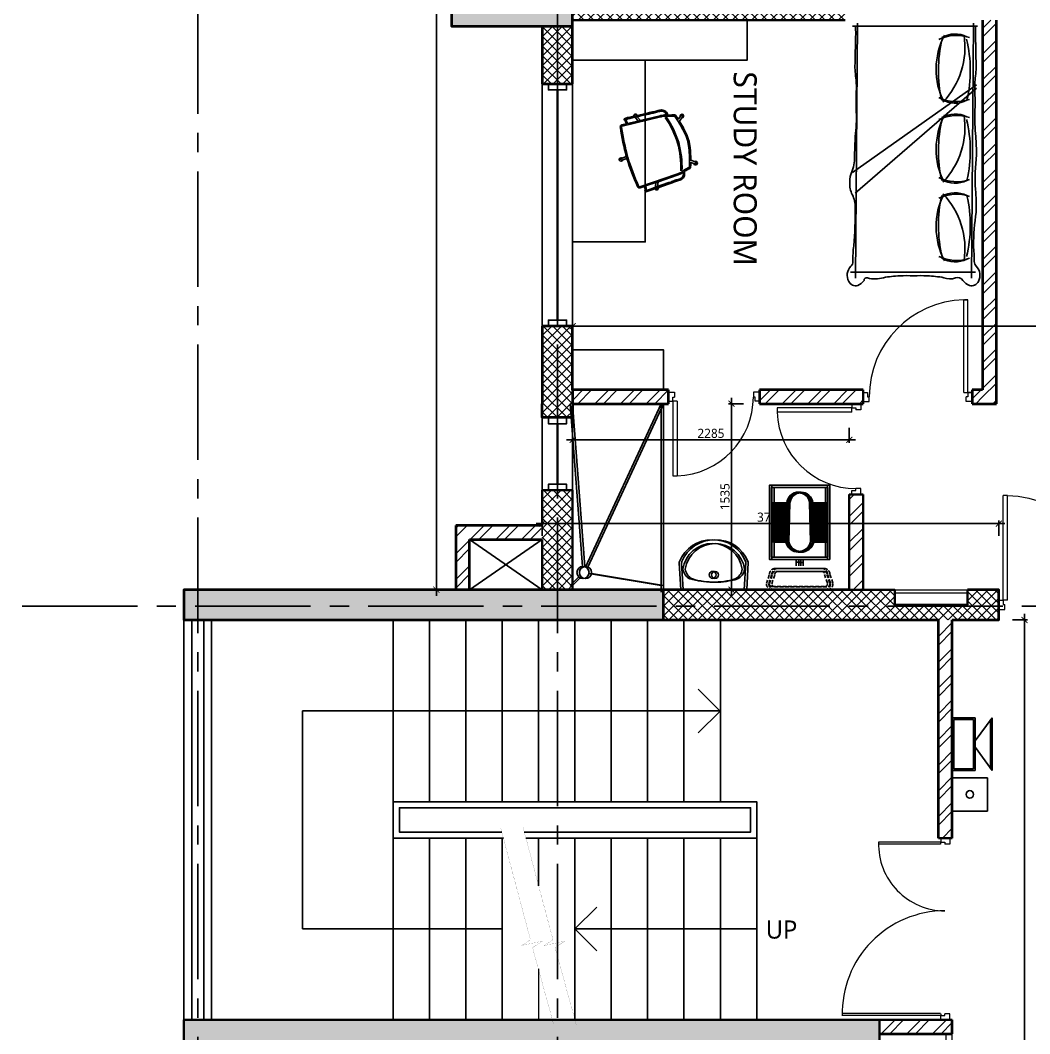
# Model space of a CAD drawing. Header units: millimetres. Extents: x -2409243 to -2334937, y -643723 to -441957.
# Drawn here: x -2400909 to -2392574, y -539672 to -531307 of the extents above; entities that cross this region are included whole.
import ezdxf

# ---------------------------------------------------------------- set-up
doc = ezdxf.new("R2010")
doc.units = ezdxf.units.MM
doc.header["$MEASUREMENT"] = 0
doc.header["$PDMODE"] = 67
doc.linetypes.add('CENTER2', pattern=[28.575, 19.05, -3.175, 3.175, -3.175])
doc.linetypes.add('DASHED', pattern=[0.75, 0.5, -0.25])
for name, color, linetype in [('A-Anno-Grid Lines', 154, 'Continuous'), ('A-Railing', 4, 'Continuous'), ('A-Sanitory', 181, 'Continuous'), ('A-Steps', 3, 'Continuous'), ('A-Wall Patt', 8, 'Continuous'), ('A-Window', 4, 'Continuous'), ('S-Conc Patt', 9, 'Continuous'), ('TAGS', 7, 'Continuous')]:
    doc.layers.add(name, color=color, linetype=linetype)
for name, color, linetype, lineweight in [('A-Detail Lines', 8, 'Continuous', 25), ('A-Door', 4, 'Continuous', 9), ('A-DTLS-Elevation', 4, 'Continuous', 25), ('A-Wall Ele', 3, 'Continuous', 20), ('A-Wall Sec', 1, 'Continuous', 30), ('E-FIRE ALARM', 7, 'Continuous', 25), ('S-Concrete', 40, 'Continuous', 30), ('STAIR', 3, 'Continuous', 9)]:
    doc.layers.add(name, color=color, linetype=linetype, lineweight=lineweight)
doc.layers.add('I-Furniture', color=7, linetype='Continuous', lineweight=25, true_color=0xd17000)
doc.styles.get("Standard").update_dxf_attribs({"font": 'trebuc.ttf'})
doc.dimstyles.new('IIITD_WD_M @ 50', dxfattribs={"dimscale": 50, "dimtxt": 1.5, "dimasz": 1, "dimexe": 0.5, "dimexo": 0.25, "dimgap": 0.3, "dimtad": 1, "dimdec": 0, "dimrnd": 1, "dimzin": 0, "dimdsep": 46, "dimtxsty": 'Standard', "dimblk": 'ARCHTICK', "dimcen": 0.2, "dimdle": 1, "dimclrd": 1, "dimclre": 1, "dimclrt": 5, "dimadec": 0, "dimazin": 0, "dimtfac": 1, "dimtdec": 0, "dimtofl": 0, "dimtmove": 0, "dimatfit": 0, "dimfxl": 2, "dimfxlon": 1, "dimtolj": 1, "dimtzin": 0, "dimlwd": -1, "dimlwe": -1, "dimarcsym": 0})
pattern_1 = [(225, (-1562995.87, -758873.084), (39.7747564, -39.7747564), []), (315, (-1562995.87, -758873.084), (39.7747564, 39.7747564), [])]
pattern_2 = [(45, (-2520976.42, -549080.13), (-106.06602, 106.06602), []), (45, (-2520905.7, -549080.13), (-106.06602, 106.06602), [])]
pattern_3 = [(45, (-1562995.87, -758873.08), (-106.066017, 106.066017), []), (45, (-1562925.16, -758873.08), (-106.066017, 106.066017), [])]

# ---------------------------------------------------------------- blocks, each defined once
blk = doc.blocks.new('Cols Residences')
at = {"layer": 'S-Conc Patt'}
for points in [[(-8471.6, -1269.3), (-8701.6, -1269.3), (-8701.6, -2524.3), (-10881.6, -2524.3), (-10881.6, -3124.3), (-10651.6, -3124.3), (-10651.6, -2754.3), (-8701.6, -2754.3), (-8701.6, -4654.3), (-10651.6, -4654.3), (-10651.6, -4469.3), (-10881.6, -4469.3), (-10881.6, -5069.3), (-10651.6, -5069.3), (-10651.6, -4884.3), (-8701.6, -4884.3), (-8701.6, -6784.3), (-10651.6, -6784.3), (-10651.6, -6414.3), (-10881.6, -6414.3), (-10881.6, -7014.3), (-8471.6, -7014.3)], [(-5171.6, -5229.3), (-4921.6, -5229.3), (-4921.6, -1269.3), (-5171.6, -1269.3)], [(-271.6, -4479.3), (28.4, -4479.7), (28.4, -3479.7), (-271.6, -3479.3)]]:
    blk.add_hatch(color=256, dxfattribs=at).paths.add_polyline_path(points)
at = {"layer": 'S-Concrete'}
blk.add_lwpolyline([(-8471.6, -1269.3), (-8701.6, -1269.3), (-8701.6, -2524.3), (-10881.6, -2524.3), (-10881.6, -3124.3), (-10651.6, -3124.3), (-10651.6, -2754.3), (-8701.6, -2754.3), (-8701.6, -4654.3), (-10651.6, -4654.3), (-10651.6, -4469.3), (-10881.6, -4469.3), (-10881.6, -5069.3), (-10651.6, -5069.3), (-10651.6, -4884.3), (-8701.6, -4884.3), (-8701.6, -6784.3), (-10651.6, -6784.3), (-10651.6, -6414.3), (-10881.6, -6414.3), (-10881.6, -7014.3), (-8471.6, -7014.3), (-8471.6, -1269.3)], dxfattribs=at)
at = {"layer": 'S-Concrete', "lineweight": 35}
for points in [[(-5171.6, -5229.3), (-4921.6, -5229.3), (-4921.6, -1269.3), (-5171.6, -1269.3)], [(-271.6, -4479.3), (28.4, -4479.3), (28.4, -3479.7), (-271.6, -3479.3)]]:
    blk.add_lwpolyline(points, close=True, dxfattribs=at)
blk = doc.blocks.new('ABL_Door_S - 900 x 2100-6-3 Second Floor Lvl')
at = {"layer": 'A-Door', "color": 5, "lineweight": 18}
for p, q in [((-450, 37.5), (-400, 37.5)), ((-450, -37.5), (-450, 37.5)), ((-400, 37.5), (-400, -2.5)), ((400, 37.5), (400, -2.5)), ((450, 37.5), (400, 37.5)), ((450, -37.5), (450, 37.5)), ((-450, -37.5), (-415, -37.5)), ((-380, -37.5), (-450, -37.5)), ((-415, -2.5), (-400, -2.5)), ((-415, -37.5), (-415, -2.5)), ((-415, -37.5), (-415, -802.4)), ((-380, -37.5), (-380, -802.4)), ((415, -2.5), (400, -2.5)), ((415, -37.5), (415, -2.5)), ((450, -37.5), (415, -37.5))]:
    blk.add_line(p, q, dxfattribs=at)
blk.add_lwpolyline([(-380, -802.4), (-415, -802.4)], dxfattribs=at)
at = {"layer": 'A-Door', "lineweight": 18}
blk.add_arc((-400, -2.5), 800, 271.43254, 0, dxfattribs=at)
at = {"layer": 'A-Door', "color": 5, "lineweight": 18}
blk.add_arc((-400, -2.5), 800, 268.92564, 271.07436, dxfattribs=at)
blk = doc.blocks.new('Win 2000 @ 300W')
at = {"layer": 'A-Window', "color": 2, "lineweight": 30}
blk.add_line((1950, -125), (50, -125), dxfattribs=at)
at = {"layer": 'A-Window'}
for points in [[(2000, 0), (0, 0)], [(0, -50), (50, -50), (50, -200), (0, -200)], [(2000, -50), (1950, -50), (1950, -200), (2000, -200)], [(2000, -250), (0, -250)]]:
    blk.add_lwpolyline(points, dxfattribs=at)
blk = doc.blocks.new('Stair win rail')
at = {"layer": 'A-Window', "color": 3}
for p, q in [((-21550, -3507.2), (-24850, -3507.2)), ((-21550, -3607.2), (-24850, -3607.2))]:
    blk.add_line(p, q, dxfattribs=at)
at = {"layer": 'A-Window'}
for points in [[(-21550, -3442.2), (-24850, -3442.2)], [(-21550, -3672.2), (-24850, -3672.2)]]:
    blk.add_lwpolyline(points, dxfattribs=at)
blk = doc.blocks.new('Toilet Win')
at = {"layer": 'A-Window', "color": 2, "lineweight": 30}
blk.add_line((22742.1, -8048.1), (22742.1, -8548.1), dxfattribs=at)
at = {"layer": 'A-Window'}
for points in [[(22617.1, -7998.1), (22617.1, -8598.1)], [(22667.1, -7998.1), (22667.1, -8048.1), (22817.1, -8048.1), (22817.1, -7998.1)], [(22867.1, -7998.1), (22867.1, -8598.1)], [(22667.1, -8598.1), (22667.1, -8548.1), (22817.1, -8548.1), (22817.1, -8598.1)]]:
    blk.add_lwpolyline(points, dxfattribs=at)
blk = doc.blocks.new('Grid Residences')
at = {"layer": 'A-Anno-Grid Lines', "linetype": 'CENTER2', "ltscale": 50}
for p, q in [((-5056.6, 2923), (-5056.6, -27704.4)), ((12818.2, -1384.3), (-37818, -1384.3)), ((12818.2, -4354.3), (-37818, -4354.3))]:
    blk.add_line(p, q, dxfattribs=at)
blk = doc.blocks.new('ABL_Door_S - 1000 x 2100-11-3 Second Floor Lvl')
at = {"layer": 'A-Door', "color": 5}
for p, q in [((-500, 37.5), (-450, 37.5)), ((-500, -37.5), (-500, 37.5)), ((-450, 37.5), (-450, -2.5)), ((450, 37.5), (450, -2.5)), ((500, 37.5), (450, 37.5)), ((500, -37.5), (500, 37.5)), ((-500, -37.5), (-465, -37.5)), ((-465, -2.5), (-450, -2.5)), ((-465, -37.5), (-465, -2.5)), ((-430, -37.5), (-465, -37.5)), ((465, -2.5), (450, -2.5)), ((465, -37.5), (465, -2.5)), ((500, -37.5), (465, -37.5))]:
    blk.add_line(p, q, dxfattribs=at)
at = {"layer": 'A-Door', "color": 5, "lineweight": 18}
for p, q in [((-465, -37.5), (-465, -902.4)), ((-430, -37.5), (-430, -902.4)), ((-430, -902.4), (-465, -902.4))]:
    blk.add_line(p, q, dxfattribs=at)
at = {"layer": 'A-Door'}
blk.add_arc((-450, -2.5), 900, 271.27334, 0, dxfattribs=at)
blk = doc.blocks.new('DB resi')
at = {"layer": 'A-Door'}
for p, q in [((-25150, 56711.6), (-25150, 56111.6)), ((-25125, 56711.6), (-25125, 56111.6))]:
    blk.add_line(p, q, dxfattribs=at)
blk = doc.blocks.new('s11')
at = {"layer": 'A-Detail Lines'}
for p, q in [((-25565, 59746.6), (-25150, 60346.6)), ((-25565, 60346.6), (-25150, 59746.6))]:
    blk.add_line(p, q, dxfattribs=at)
blk = doc.blocks.new('Big Door Garbage')
at = {"layer": 'A-Door', "color": 5, "lineweight": 18}
for p, q in [((-12550, 128777.8), (-12500, 128777.8)), ((-12550, 128702.8), (-12550, 128777.8)), ((-12515, 128737.8), (-12500, 128737.8)), ((-12515, 128702.8), (-12515, 128737.8)), ((-12500, 128777.8), (-12500, 128737.8)), ((-11100, 128777.8), (-11100, 128737.8)), ((-11050, 128777.8), (-11100, 128777.8)), ((-11085, 128737.8), (-11100, 128737.8)), ((-11085, 128702.8), (-11085, 128737.8)), ((-11050, 128702.8), (-11050, 128777.8)), ((-12550, 128702.8), (-12515, 128702.8)), ((-12500, 128702.8), (-12515, 128702.8)), ((-12515, 128700.2), (-12515, 128189.2)), ((-12498.9, 128700.2), (-12498.9, 128189)), ((-11101.1, 128700.2), (-11101.1, 127889)), ((-11100, 128702.8), (-11085, 128702.8)), ((-11050, 128702.8), (-11085, 128702.8)), ((-11085, 128700.2), (-11085, 127889.1))]:
    blk.add_line(p, q, dxfattribs=at)
at = {"layer": 'A-Door', "lineweight": 18}
for centre, radius, start, end in [((-12498.9, 128737.8), 548.9, 268.3162, 0), ((-11101.1, 128737.8), 848.9, 180, 271.32233)]:
    blk.add_arc(centre, radius, start, end, dxfattribs=at)
blk = doc.blocks.new('ABL_Door_S - 750 x 2100-5-3 Second Floor Lvl')
at = {"layer": 'A-Door', "color": 5, "lineweight": 18}
for p, q in [((-375, 37.5), (-325, 37.5)), ((-375, -37.5), (-375, 37.5)), ((-325, 37.5), (-325, -2.5)), ((325, 37.5), (325, -2.5)), ((375, 37.5), (325, 37.5)), ((375, -37.5), (375, 37.5)), ((-375, -37.5), (-340, -37.5)), ((-340, -2.5), (-325, -2.5)), ((-340, -37.5), (-340, -2.5)), ((-340, -37.5), (-340, -652.3)), ((-305, -37.5), (-340, -37.5)), ((-305, -37.5), (-305, -652.3)), ((340, -2.5), (325, -2.5)), ((340, -37.5), (340, -2.5)), ((375, -37.5), (340, -37.5))]:
    blk.add_line(p, q, dxfattribs=at)
blk.add_lwpolyline([(-340, -652.3), (-305, -652.3)], dxfattribs=at)
at = {"layer": 'A-Door', "lineweight": 18}
blk.add_arc((-325, -2.5), 650, 271.76323, 0, dxfattribs=at)
blk = doc.blocks.new('A$C38537BE3')
at = {"linetype": 'DASHED', "ltscale": 50}
for p, q in [((-65, -185), (-106.7, -185)), ((-65, -215), (-106.7, -215))]:
    blk.add_line(p, q, dxfattribs=at)
for points in [[(-211.7, -420.8), (-148.4, -400, 0.414214), (-106.7, -358.3), (-106.7, -41.7, 0.414214), (-148.4, 0), (-211.7, 20.8, 0.414214), (-253.4, -20.8), (-253.4, -379.2, 0.414214)], [(-211.7, -400), (-148.4, -379.2, 0.414214), (-127.5, -358.3), (-127.5, -41.7, 0.414214), (-148.4, -20.8), (-211.7, 0, 0.414214), (-232.5, -20.8), (-232.5, -379.2, 0.414214)]]:
    blk.add_lwpolyline(points, format="xyb", close=True, dxfattribs=at)
for points in [[(-45, 0), (465, 0), (465, -400), (-45, -400)], [(-30, -15), (450, -15), (450, -385), (-30, -385)]]:
    blk.add_lwpolyline(points, close=True)
blk.add_lwpolyline([(75, -111.7), (344.9, -118.2, -0.899983), (344.9, -280.5), (75.6, -288.2, -0.799392)], format="xyb", close=True)
blk.add_lwpolyline([(-45, -215), (-65, -215), (-65, -185), (-45, -185)])
at = {"layer": 'A-Detail Lines'}
blk.add_lwpolyline([(75.5, -116.7), (344.6, -123.2, -0.897689), (344.6, -275.5), (76.1, -283.2, -0.793494), (75.5, -116.7)], format="xyb", close=True, dxfattribs=at)
at = {"layer": 'S-Conc Patt'}
for p, q in [((75, -111.7), (75, -15)), ((85, -111.9), (85, -15)), ((95, -112.2), (95, -15)), ((105, -112.4), (105, -15)), ((115, -112.7), (115, -15)), ((125, -112.9), (125, -15)), ((135, -113.1), (135, -15)), ((145, -113.4), (145, -15)), ((155, -113.6), (155, -15)), ((165, -113.9), (165, -15)), ((175, -114.1), (175, -15)), ((185, -114.4), (185, -15)), ((195, -114.6), (195, -15)), ((205, -114.8), (205, -15)), ((215, -115.1), (215, -15)), ((225, -115.3), (225, -15)), ((235, -115.6), (235, -15)), ((245, -115.8), (245, -15)), ((255, -116), (255, -15)), ((265, -116.3), (265, -15)), ((275, -116.5), (275, -15)), ((285, -116.8), (285, -15)), ((295, -117), (295, -15)), ((305, -117.3), (305, -15)), ((315, -117.5), (315, -15)), ((325, -117.7), (325, -15)), ((335, -118), (335, -15)), ((345, -118.2), (345, -15)), ((345, -15), (345, -118.2)), ((75, -385), (75, -288)), ((85, -385), (85, -287.8)), ((95, -385), (95, -287.5)), ((105, -385), (105, -287.2)), ((115, -385), (115, -286.9)), ((125, -385), (125, -286.6)), ((135, -385), (135, -286.3)), ((145, -385), (145, -286.1)), ((155, -385), (155, -285.8)), ((165, -385), (165, -285.5)), ((175, -385), (175, -285.2)), ((185, -385), (185, -284.9)), ((195, -385), (195, -284.7)), ((205, -385), (205, -284.4)), ((215, -385), (215, -284.1)), ((225, -385), (225, -283.8)), ((235, -385), (235, -283.5)), ((245, -385), (245, -283.3)), ((255, -385), (255, -283)), ((265, -385), (265, -282.7)), ((275, -385), (275, -282.4)), ((285, -385), (285, -282.1)), ((295, -385), (295, -281.9)), ((305, -385), (305, -281.6)), ((315, -385), (315, -281.3)), ((325, -385), (325, -281)), ((335, -385), (335, -280.7)), ((345, -280.4), (345, -385)), ((345, -385), (345, -280.4))]:
    blk.add_line(p, q, dxfattribs=at)
blk = doc.blocks.new('basin13_pl')
for points in [[(-411.5, -1.9, -0.32431), (-228.7, 275.2, -0.074195), (-225.7, 275.6), (0, 262.4), (0, -262.4), (-222.7, -274.8, -0.082611), (-232.4, -273.1, -0.313325), (-411.5, -1.9)], [(-381.6, 0.6, -0.373947), (-169.4, 245.2, -0.252869), (-89.1, 186, -0.078211), (-62.6, 1.1, -0.070813), (-89.1, -186, -0.2542), (-169.4, -244.3, -0.371653), (-381.6, 0.6)]]:
    blk.add_lwpolyline(points, format="xyb", close=True)
at = {"lineweight": -2}
blk.add_circle((-122.5, 0.7), 28.8, dxfattribs=at)
blk = doc.blocks.new('Bt 3')
at = {"layer": 'A-Detail Lines'}
for points in [[(-7669.3, -2262.4), (-7598.6, -2333.1)], [(-7513.9, -2360.4), (-6919.3, -2262.4)], [(-7669.3, -3762.4), (-7567.1, -2418.4)], [(-7542.3, -2413.9), (-6919.3, -3762.4)]]:
    blk.add_lwpolyline(points, dxfattribs=at)
at = {"layer": 'A-Sanitory'}
blk.add_line((-6919.3, -3762.4), (-6919.3, -2207), dxfattribs=at)
blk.add_circle((-7563.3, -2368.5), 50, dxfattribs=at)
at = {"layer": 'A-Sanitory', "ltscale": 0.5, "xscale": -0.9999999999999992, "rotation": 270.0525914076156}
blk.add_blockref('basin13_pl', (-6494.3, -2227), dxfattribs=at)
at = {"layer": 'A-Sanitory', "xscale": 1.199999999999999, "yscale": 1.199999999999999, "zscale": 1.199999999999999, "rotation": 270}
blk.add_blockref('A$C38537BE3', (-5544.1, -2531.1), dxfattribs=at)
blk = doc.blocks.new('A$C7A496187')
at = {"layer": 'A-Detail Lines'}
for p, q in [((-1801.9, 2548.1), (-1982.2, 2728.4)), ((-5250, 2550), (-5250, 750)), ((-5250, 2550), (-1800, 2550)), ((-1801.9, 2548.1), (-1982.2, 2367.8)), ((-3000, 750), (-2819.7, 930.3)), ((-3600, 750), (-5250, 750)), ((-1500, 750), (-3000, 750)), ((-3000, 750), (-2819.7, 569.7))]:
    blk.add_line(p, q, dxfattribs=at)
at = {"layer": 'A-Detail Lines', "color": 5, "const_width": 1}
for points in [[(-3614.4, 1586.5), (-3368.3, 662), (-3439.8, 612.8), (-3270.2, 649.7), (-3350.6, 595.5), (-3175.5, -40)], [(-3428.2, 1586.5), (-3182.1, 662), (-3253.6, 612.8), (-3084, 649.7), (-3164.4, 595.5), (-2989.4, -40)]]:
    blk.add_lwpolyline(points, dxfattribs=at)
at = {"layer": 'A-Railing'}
for points in [[(-3591.4, 1500), (-4500, 1500), (-4500, 1800), (-1500, 1800), (-1500, 1500), (-3405.2, 1500)], [(-3604.7, 1550), (-4450, 1550), (-4450, 1750), (-1550, 1750), (-1550, 1550), (-3418.5, 1550)]]:
    blk.add_lwpolyline(points, dxfattribs=at)
at = {"layer": 'A-Steps'}
for p, q in [((-4500, 3300), (-4500, 1800)), ((-4200, 3300), (-4200, 1800)), ((-3900, 3300), (-3900, 1800)), ((-3600, 3300), (-3600, 1800)), ((-3300, 3300), (-3300, 1800)), ((-3000, 3300), (-3000, 1800)), ((-2700, 3300), (-2700, 1800)), ((-2400, 3300), (-2400, 1800)), ((-2100, 3300), (-2100, 1800)), ((-1800, 3300), (-1800, 1800)), ((-4500, 1500), (-4500, 0)), ((-4200, 1500), (-4200, 0)), ((-3900, 1500), (-3900, 0)), ((-3600, 1500), (-3600, 0)), ((-3300, 1500), (-3300, 1104.8)), ((-3000, 1500), (-3000, 0)), ((-2700, 1500), (-2700, 0)), ((-2400, 1500), (-2400, 0)), ((-2100, 1500), (-2100, 0)), ((-1800, 1500), (-1800, 0)), ((-1500, 1500), (-1500, 0))]:
    blk.add_line(p, q, dxfattribs=at)
at = {"layer": 'STAIR'}
blk.add_line((-3300, 419.6), (-3300, 0), dxfattribs=at)
at = {"layer": 'A-Detail Lines', "insert": (-1424.8, 820.1), "char_height": 150, "width": 514.405, "attachment_point": 1}
blk.add_mtext('UP', dxfattribs=at)
blk = doc.blocks.new('E-MANUAL CALL POINT')
for p, q in [((-0.617, 0.586), (0.617, 0.586)), ((-0.617, 0.586), (-0.617, -0.586)), ((0.617, 0.586), (0.617, -0.586)), ((0.617, -0.586), (-0.617, -0.586))]:
    blk.add_line(p, q)
at = {"linetype": 'Continuous'}
blk.add_circle((0, 0), 0.133, dxfattribs=at)
blk = doc.blocks.new('E-HOOTER')
at = {"ltscale": 8}
for p, q in [((-216.9, 330.3), (216.9, 330.3)), ((-216.9, 330.3), (-26.1, 190)), ((-203.6, 317), (203.6, 317)), ((216.9, 330.3), (27.7, 191.1, 30)), ((-216.9, 190), (216.9, 190)), ((-216.9, 0), (-216.9, 190)), ((-203.6, 13.3), (-203.6, 176.7)), ((-203.6, 176.7), (203.6, 176.7)), ((203.6, 176.7), (203.6, 13.3)), ((216.9, 190), (216.9, 0)), ((216.9, 0), (-216.9, 0)), ((203.6, 13.3), (-203.6, 13.3))]:
    blk.add_line(p, q, dxfattribs=at)
blk = doc.blocks.new('Fire Hyd Shaft Door')
at = {"layer": 'A-Door'}
for points in [[(-14815, -10152.2), (-13565, -10152.2)], [(-14815, -10202.2), (-13565, -10202.2)]]:
    blk.add_lwpolyline(points, dxfattribs=at)
blk = doc.blocks.new('A$C3F9156EF')
at = {"layer": 'I-Furniture', "linetype": 'ByBlock'}
for p, q in [((-479.3, 0), (-495.9, 2105.2)), ((479.4, 0), (462.8, 2105.2)), ((-16.5, 2055.9), (-537.9, 2055.9)), ((493.7, 2055.9), (-16.5, 2055.9)), ((501.8, 537.7), (-498.2, 1402.9)), ((501.8, 510.6), (-521.4, 1233)), ((510.2, 27), (-521.4, 27))]:
    blk.add_line(p, q, dxfattribs=at)
for points in [[(-494.7, 27, -0.005203), (-494.2, 88.2, -0.00267), (-499, 316.8, -0.058958), (-492.4, 453.8, 0.038458), (-489.8, 577.5, -0.025508), (-489.8, 731.7, 0.039412), (-497.5, 937.7, -0.016498), (-503.2, 1087.7, 0.095063), (-523, 1220.1, -0.129887), (-543.7, 1316, -0.123513), (-522.4, 1416, 0.132991), (-499, 1522.8, 0.025093), (-510.9, 1838.2, -0.026504), (-517.7, 1966.8, 0.211134), (-534.6, 2007.8, -0.329446), (-551.6, 2132.6, -0.37589), (-477.3, 2165.9, -0.123892), (-424, 2124.5, 0.658136), (-396.5, 2104.1, -0.141351), (-265.7, 2101.6, 0.036442), (-130.7, 2086.6, 0.030598), (-16.5, 2086.7)], [(494.7, 27, 0.005203), (494.2, 88.2, 0.00267), (499, 316.8, 0.058958), (492.4, 453.8, -0.038458), (489.8, 577.5, 0.025508), (489.8, 731.7, -0.039412), (497.5, 937.7, 0.016498), (503.2, 1087.7, -0.037552), (493.7, 1372.5, 0.045167), (499, 1561.2, -0.028501), (477.9, 1838.2, 0.026504), (484.6, 1966.8, -0.211134), (501.5, 2007.8, 0.329446), (518.5, 2132.6, 0.37589), (444.2, 2165.9, 0.123892), (390.9, 2124.5, -0.342539), (328.4, 2104.1, 0.192958), (232.6, 2101.6, -0.036442), (97.7, 2086.6, -0.030598), (-16.5, 2086.7)]]:
    blk.add_lwpolyline(points, format="xyb", dxfattribs=at)
for centre, radius, start, end in [((772.7, 1680.3), 603.3, 152.13934, 206.76432), ((337.5, 1626.2), 333.4, 71.26446, 115.93249), ((-251.8, 1863.8), 659.9, 316.4, 8.58553), ((337.5, 1746.3), 333.4, 244.06751, 288.73554), ((772.7, 1042.2), 603.3, 153.23568, 207.86066), ((337.5, 976.3), 333.4, 71.26446, 115.93249), ((-251.8, 858.8), 659.9, 351.41447, 43.6), ((337.5, 1096.4), 333.4, 244.06751, 288.73554), ((772.7, 381.5), 603.3, 153.23568, 207.86066), ((337.5, 315.6), 333.4, 71.26446, 115.93249), ((-251.8, 198.1), 659.9, 351.41447, 43.6), ((337.5, 435.6), 333.4, 244.06751, 288.73554)]:
    blk.add_arc(centre, radius, start, end, dxfattribs=at)
at = {"layer": 'I-Furniture', "color": 0, "linetype": 'ByBlock'}
for centre, radius, start, end in [((1284.7, 1667.9), 1096.3, 166.29127, 192.85731), ((326.8, 1752.9), 218.6, 63.51256, 120.27055), ((-644.5, 1667.9), 1096.3, 347.14269, 13.70873), ((326.8, 1619.6), 218.6, 239.72945, 296.48744), ((1284.7, 1054.6), 1096.3, 167.14269, 193.70873), ((326.8, 1102.9), 218.6, 63.51256, 120.27055), ((-644.5, 1054.6), 1096.3, 346.29127, 12.85731), ((326.8, 969.7), 218.6, 239.72945, 296.48744), ((1284.7, 393.9), 1096.3, 167.14269, 193.70873), ((326.8, 442.2), 218.6, 63.51256, 120.27055), ((-644.5, 393.9), 1096.3, 346.29127, 12.85731), ((326.8, 309), 218.6, 239.72945, 296.48744)]:
    blk.add_arc(centre, radius, start, end, dxfattribs=at)
blk = doc.blocks.new('executive study table')
at = {"layer": 'I-Furniture'}
for p, q in [((-171.4, 533), (-152.1, 533.9)), ((-154.8, 570.5), (-132.8, 571.8)), ((-140.1, 567.4), (-138.6, 571.4)), ((-171.4, 7.1), (-152.1, 6.3)), ((-154.8, -30.4), (-132.8, -31.6)), ((-140.1, -27.3), (-138.6, -31.3))]:
    blk.add_line(p, q, dxfattribs=at)
for points in [[(-509.3, 270.1, -0.04406), (-503.5, 336.3, -0.026544), (-479.9, 437.2), (-506.4, 458, -3.638528), (-496.2, 469.6), (-474.1, 456.5, -0.010397), (-461.2, 495, -0.318214), (-451.9, 501.6, 0.043075), (-444.2, 502.2, 0.035302), (-412, 510, 0.013054), (-402.6, 513.2, -0.140274), (-393.2, 546.3, -0.187796), (-364.5, 567.7, -0.087841), (-327.1, 571.3, 0.059908), (-290.6, 572.8, -0.051364), (-253.8, 574.9), (-195.8, 578.2), (-157.3, 580.4, -1), (-129.2, 582), (-94.6, 584), (-77.1, 585, -0.040528), (-60.7, 584.6, 0.019703), (-50, 583.9, -0.367951), (-46, 580.2, -0.076399), (-46.1, 573.9, -0.223629), (-47.9, 571.3, -0.09063), (-48.4, 571.1, 0.435593), (-48.6, 570.8), (-49.6, 566.3, 0.041397), (-51.7, 551.8, 0.005779), (-52.3, 541.9, 0.01447), (-52.3, 538.4), (-15.2, 540.1, -0.416429), (3.3, 523.6, -0.025896), (23.2, 279.6), (60, 277.5, -3.543521), (59.1, 262.1), (23.2, 261.7, -0.026019), (3.3, 16.5, -0.416429), (-15.2, 0), (-52.3, 1.7, 0.01447), (-52.3, -1.7, 0.005779), (-51.7, -11.7, 0.041397), (-49.6, -26.2), (-48.6, -30.7, 0.435593), (-48.4, -31, -0.09063), (-47.9, -31.2, -0.223629), (-46.1, -33.7, -0.076399), (-46, -40.1, -0.367951), (-50, -43.7, 0.019703), (-60.7, -44.4, -0.040528), (-77.1, -44.8), (-94.6, -43.8), (-129.2, -41.8, -1), (-157.3, -40.2), (-195.8, -38), (-253.8, -34.7, -0.051364), (-290.6, -32.6, 0.059908), (-327.1, -31.2, -0.087841), (-364.5, -27.6, -0.187796), (-393.2, -6.1, -0.140274), (-402.6, 26.9, 0.013054), (-412, 30.2, 0.035302), (-444.2, 37.9, 0.043075), (-451.9, 38.6, -0.318214), (-461.2, 45.1, -0.010397), (-474.1, 83.6), (-496.2, 70.5, -3.638528), (-506.4, 82.2), (-479.9, 102.9, -0.026544), (-503.5, 203.8, -0.04406)], [(-499.3, 270.1, 0.04406), (-493.6, 205.6, 0.042095), (-451.8, 48.6, -0.042637), (-442.5, 47.8, -0.035302), (-409, 39.7, -0.026112), (-389.4, 32.4, 0.070764), (-375.2, 28.4), (-352.1, 25.4, 0.002232), (-338.2, 24.7), (-14.7, 10, 0.431435), (-6.7, 17.3, 0.026929), (13.4, 270.1, 0.026929), (-6.7, 522.8, 0.431435), (-14.7, 530.1), (-338.2, 515.4, 0.002232), (-352.1, 514.7), (-375.2, 511.7, 0.070764), (-389.4, 507.8, -0.026112), (-409, 500.4, -0.035302), (-442.5, 492.3, -0.042637), (-451.8, 491.6, 0.042095), (-493.6, 334.6, 0.04406)], [(-154.8, 570.5), (-171.4, 533), (-338.7, 525.4, 0.002292), (-353, 524.7), (-376.5, 521.6, 0.066419), (-392.5, 517.3, -0.120179), (-384.7, 541, -0.187796), (-361.8, 558.1, -0.087841), (-327.9, 561.3, 0.059908), (-289, 562.9, -0.052112), (-253.7, 564.9), (-195.2, 568.2)], [(-152.1, 533.9), (-62.3, 538, -0.01546), (-62.3, 542.3, -0.005779), (-61.7, 552.4, -0.041397), (-59.4, 568.6), (-58.4, 572.5, -0.044554), (-58, 574.3, -0.006403), (-61.7, 574.6, 0.040528), (-76.6, 575), (-94, 574), (-132.8, 571.8, -0.154174), (-140.1, 567.4)], [(-154.8, -30.4), (-171.4, 7.1), (-338.7, 14.7, -0.002292), (-353, 15.5), (-376.5, 18.5, -0.066419), (-392.5, 22.8, 0.120179), (-384.7, -0.8, 0.187796), (-361.8, -17.9, 0.087841), (-327.9, -21.2, -0.059908), (-289, -22.8, 0.052112), (-253.7, -24.7), (-195.2, -28.1)], [(-152.1, 6.3), (-62.3, 2.2, 0.01546), (-62.3, -2.1, 0.005779), (-61.7, -12.3, 0.041397), (-59.4, -28.5), (-58.4, -32.4, 0.044554), (-58, -34.1, 0.006403), (-61.7, -34.5, -0.040528), (-76.6, -34.8), (-94, -33.8), (-132.8, -31.6, 0.154174), (-140.1, -27.3)]]:
    blk.add_lwpolyline(points, format="xyb", close=True, dxfattribs=at)
for points in [[(-157.3, 580.4), (-129.2, 582)], [(-157.3, -40.2), (-129.2, -41.8)]]:
    blk.add_lwpolyline(points, dxfattribs=at)
for points in [[(-496.2, 469.6), (-505.3, 475, 0.915293), (-513.5, 463.6), (-506.4, 458)], [(-385.5, 38.8, -0.074007), (-424.7, 270.1, -0.074007), (-385.5, 501.3)], [(-375.9, 41.9, -0.073942), (-414.7, 270.1, -0.073942), (-375.9, 498.2)], [(23.4, 270.1, -0.000012), (23.4, 270, -0.000012)], [(60, 277.5), (69.1, 277, -0.745022), (68.1, 262.2), (59.1, 262.1)], [(-496.2, 70.5), (-505.3, 65.1, -0.915293), (-513.5, 76.6), (-506.4, 82.2)]]:
    blk.add_lwpolyline(points, format="xyb", dxfattribs=at)
at = {"layer": 'I-Furniture', "elevation": -950}
blk.add_lwpolyline([(23.6, 261.7, 0.001894), (23.2, 279.6, 0.000296)], format="xyb", dxfattribs=at)
blk = doc.blocks.new('_ArchTick')
at = {"color": 0, "linetype": 'ByBlock', "const_width": 0.15}
blk.add_lwpolyline([(-0.5, -0.5), (0.5, 0.5)], dxfattribs=at)
blk = doc.blocks.new('*D693')
at = {"layer": 'A-Railing', "color": 1}
for p, q in [((-2395036.5, -534422.2), (-2395036.5, -536057.2)), ((-2394936.5, -534472.2), (-2395061.5, -534472.2)), ((-2394936.5, -536007.2), (-2395061.5, -536007.2))]:
    blk.add_line(p, q, dxfattribs=at)
at = {"layer": 'Defpoints', "color": 0}
for p in [(-2394805.7, -534472.2), (-2395036.5, -536007.2), (-2394805.7, -536007.2)]:
    blk.add_point(p, dxfattribs=at)
at = {"layer": 'A-Railing', "color": 1, "xscale": 50, "yscale": 50, "zscale": 50}
for p, rotation in [((-2395036.5, -534472.2), 90), ((-2395036.5, -536007.2), 270)]:
    blk.add_blockref('_ArchTick', p, dxfattribs=dict(at, rotation=rotation))
at = {"layer": 'A-Railing', "color": 5, "insert": (-2395089.6, -535239.7), "char_height": 75, "attachment_point": 5, "rotation": 90}
blk.add_mtext('\\A1;1535', dxfattribs=at)
blk = doc.blocks.new('*D694')
at = {"layer": 'A-Railing', "color": 1}
for p, q in [((-2396348.2, -534670.2), (-2396348.2, -534795.2)), ((-2394063.2, -534670.2), (-2394063.2, -534795.2)), ((-2396398.2, -534770.2), (-2394013.2, -534770.2))]:
    blk.add_line(p, q, dxfattribs=at)
at = {"layer": 'Defpoints', "color": 0}
for p in [(-2396348.2, -534471.9), (-2394063.2, -534471.9), (-2394063.2, -534770.2)]:
    blk.add_point(p, dxfattribs=at)
at = {"layer": 'A-Railing', "color": 1, "xscale": 50, "yscale": 50, "zscale": 50, "rotation": 180}
blk.add_blockref('_ArchTick', (-2396348.2, -534770.2), dxfattribs=at)
at = {"layer": 'A-Railing', "color": 1, "xscale": 50, "yscale": 50, "zscale": 50}
blk.add_blockref('_ArchTick', (-2394063.2, -534770.2), dxfattribs=at)
at = {"layer": 'A-Railing', "color": 5, "insert": (-2395205.7, -534717.1), "char_height": 75, "attachment_point": 5}
blk.add_mtext('\\A1;2285', dxfattribs=at)
blk = doc.blocks.new('*D699')
at = {"layer": 'A-Railing', "color": 1}
for p, q in [((-2396398.2, -533831.9), (-2386873.2, -533831.9)), ((-2396348.2, -533831.9), (-2396348.2, -533806.9)), ((-2386923.2, -533831.9), (-2386923.2, -533806.9))]:
    blk.add_line(p, q, dxfattribs=at)
at = {"layer": 'Defpoints', "color": 0}
for p in [(-2396348.2, -533832.2), (-2386923.2, -533831.9), (-2386923.2, -533832.2)]:
    blk.add_point(p, dxfattribs=at)
at = {"layer": 'A-Railing', "color": 1, "xscale": 50, "yscale": 50, "zscale": 50, "rotation": 180}
blk.add_blockref('_ArchTick', (-2396348.2, -533831.9), dxfattribs=at)
at = {"layer": 'A-Railing', "color": 1, "xscale": 50, "yscale": 50, "zscale": 50}
blk.add_blockref('_ArchTick', (-2386923.2, -533831.9), dxfattribs=at)
at = {"layer": 'A-Railing', "color": 5, "insert": (-2391635.7, -533778.6), "char_height": 75, "attachment_point": 5}
blk.add_mtext('\\A1;9425', dxfattribs=at)
blk = doc.blocks.new('*D720')
at = {"layer": 'A-Railing', "color": 1}
for p, q in [((-2392178.5, -536257.2), (-2392303.5, -536257.2)), ((-2392278.5, -551107.2), (-2392278.5, -536207.2)), ((-2392178.5, -551057.2), (-2392303.5, -551057.2))]:
    blk.add_line(p, q, dxfattribs=at)
at = {"layer": 'Defpoints', "color": 0}
for p in [(-2392278.5, -536257.2), (-2391828.2, -536257.2), (-2391828.2, -551057.2)]:
    blk.add_point(p, dxfattribs=at)
at = {"layer": 'A-Railing', "color": 1, "xscale": 50, "yscale": 50, "zscale": 50}
for p, rotation in [((-2392278.5, -536257.2), 90), ((-2392278.5, -551057.2), 270)]:
    blk.add_blockref('_ArchTick', p, dxfattribs=dict(at, rotation=rotation))
at = {"layer": 'A-Railing', "color": 5, "insert": (-2392446.1, -543657.2), "char_height": 300, "attachment_point": 5, "rotation": 90}
blk.add_mtext('\\A1;14800', dxfattribs=at)
blk = doc.blocks.new('*D724')
at = {"layer": 'A-Railing', "color": 1}
for p, q in [((-2392716.7, -536257.2), (-2392591.7, -536257.2)), ((-2392616.7, -551107.2), (-2392616.7, -536207.2)), ((-2392716.7, -551057.2), (-2392591.7, -551057.2))]:
    blk.add_line(p, q, dxfattribs=at)
at = {"layer": 'Defpoints', "color": 0}
for p in [(-2392828.2, -536257.2), (-2392616.7, -536257.2), (-2392827.4, -551057.2)]:
    blk.add_point(p, dxfattribs=at)
at = {"layer": 'A-Railing', "color": 1, "xscale": 50, "yscale": 50, "zscale": 50}
for p, rotation in [((-2392616.7, -536257.2), 90), ((-2392616.7, -551057.2), 270)]:
    blk.add_blockref('_ArchTick', p, dxfattribs=dict(at, rotation=rotation))
at = {"layer": 'A-Railing', "color": 5, "insert": (-2392784.4, -543657.2), "char_height": 300, "attachment_point": 5, "rotation": 90}
blk.add_mtext('\\A1;14800', dxfattribs=at)
blk = doc.blocks.new('*D725')
at = {"layer": 'A-Railing', "color": 1}
for p, q in [((-2396598.2, -535561.9), (-2396598.2, -535436.9)), ((-2392828.2, -535561.9), (-2392828.2, -535436.9)), ((-2392778.2, -535461.9), (-2396648.2, -535461.9))]:
    blk.add_line(p, q, dxfattribs=at)
at = {"layer": 'Defpoints', "color": 0}
for p in [(-2396598.2, -535461.9), (-2396598.2, -536007.2), (-2392828.2, -536007.2)]:
    blk.add_point(p, dxfattribs=at)
at = {"layer": 'A-Railing', "color": 1, "xscale": 50, "yscale": 50, "zscale": 50, "rotation": 180}
blk.add_blockref('_ArchTick', (-2396598.2, -535461.9), dxfattribs=at)
at = {"layer": 'A-Railing', "color": 1, "xscale": 50, "yscale": 50, "zscale": 50}
blk.add_blockref('_ArchTick', (-2392828.2, -535461.9), dxfattribs=at)
at = {"layer": 'A-Railing', "color": 5, "insert": (-2394713.2, -535408.7), "char_height": 75, "attachment_point": 5}
blk.add_mtext('\\A1;3770', dxfattribs=at)
blk = doc.blocks.new('*D726')
at = {"layer": 'A-Railing', "color": 1}
for p, q in [((-2397473, -536057.2), (-2397473, -520957.2)), ((-2397373, -521007.2), (-2397498, -521007.2)), ((-2397373, -536007.2), (-2397498, -536007.2))]:
    blk.add_line(p, q, dxfattribs=at)
at = {"layer": 'Defpoints', "color": 0}
for p in [(-2397473, -521007.2), (-2396598.2, -521007.2), (-2396598.2, -536007.2)]:
    blk.add_point(p, dxfattribs=at)
at = {"layer": 'A-Railing', "color": 1, "xscale": 50, "yscale": 50, "zscale": 50}
for p, rotation in [((-2397473, -521007.2), 90), ((-2397473, -536007.2), 270)]:
    blk.add_blockref('_ArchTick', p, dxfattribs=dict(at, rotation=rotation))
at = {"layer": 'A-Railing', "color": 5, "insert": (-2397640.6, -528507.2), "char_height": 300, "attachment_point": 5, "rotation": 90}
blk.add_mtext('\\A1;15000', dxfattribs=at)

msp = doc.modelspace()

# ---------------------------------------------------------------- hatches: boundary and pattern name
at = {"layer": 'A-Wall Patt'}
h = msp.add_hatch(dxfattribs=at)
h.set_pattern_fill('ANSI37', color=256, scale=450, angle=180, style=0)
h.set_pattern_definition(pattern_1)
h.paths.add_polyline_path([(-2395443.2, -531307.2), (-2394098.2, -531307.2), (-2394098.2, -531057.2), (-2395443.2, -531057.2), (-2395443.2, -530377.2), (-2395693.2, -530377.2), (-2395693.2, -531055.2), (-2396347.7, -531057.2), (-2396348.2, -531307.2)])
h = msp.add_hatch(dxfattribs=at)
h.set_pattern_fill('ANSI32', color=256, scale=400, style=0)
h.set_pattern_definition(pattern_2)
h.paths.add_polyline_path([(-2392848.2, -531307.2), (-2392963.2, -531307.2), (-2392963.2, -534472.2), (-2392848.2, -534472.2)])
h = msp.add_hatch(dxfattribs=at)
h.set_pattern_fill('ANSI37', color=256, scale=450, angle=180, style=0)
h.set_pattern_definition(pattern_1)
h.paths.add_polyline_path([(-2396348.2, -531357.2), (-2396598.2, -531357.2), (-2396598.2, -531832.2), (-2396348.2, -531832.2)])
h = msp.add_hatch(dxfattribs=at)
h.set_pattern_fill('ANSI37', color=256, scale=450, angle=180, style=0)
h.set_pattern_definition(pattern_1)
h.paths.add_polyline_path([(-2396348.2, -534586.7), (-2396348.2, -533832.2), (-2396598.2, -533832.2), (-2396598.2, -534574.1)])
h = msp.add_hatch(dxfattribs=at)
h.set_pattern_fill('ANSI32', color=256, scale=400, style=0)
h.set_pattern_definition([(45, (-2396532.94, -534415.75), (-106.066, 106.066), []), (45, (-2396462.23, -534415.75), (-106.066, 106.066), [])])
h.paths.add_polyline_path([(-2396347.2, -534357.2), (-2396347.2, -534471.7), (-2395555.7, -534471.7), (-2395555.7, -534357.2)])
h = msp.add_hatch(dxfattribs=at)
h.set_pattern_fill('ANSI32', color=256, scale=400, style=0)
h.set_pattern_definition([(45, (-2394346.08, -534413.79), (-106.066, 106.066), []), (45, (-2394275.37, -534413.79), (-106.066, 106.066), [])])
h.paths.add_polyline_path([(-2393948.2, -535222.2), (-2394063.2, -535222.2), (-2394063.2, -536007.2), (-2393948.2, -536007.2)])
h.paths.add_polyline_path([(-2394805.7, -534472.2), (-2393948.2, -534472.2), (-2393948.2, -534357.2), (-2394805.7, -534357.2)])
h = msp.add_hatch(dxfattribs=at)
h.set_pattern_fill('ANSI32', color=256, scale=400, style=0)
h.set_pattern_definition(pattern_2)
h.paths.add_polyline_path([(-2393048.2, -534472.2), (-2392963.2, -534472.2), (-2392963.2, -534357.2), (-2393048.2, -534357.2)], flags=0)
h = msp.add_hatch(dxfattribs=at)
h.set_pattern_fill('ANSI37', color=256, scale=450, angle=180, style=0)
h.set_pattern_definition(pattern_1)
h.paths.add_polyline_path([(-2396348.2, -535186.7), (-2396598.2, -535186.7), (-2396598.2, -536007.2), (-2396348.2, -536007.2)])
h = msp.add_hatch(dxfattribs=at)
h.set_pattern_fill('ANSI32', color=256, scale=400, style=0)
h.set_pattern_definition(pattern_3)
h.paths.add_polyline_path([(-2397313.2, -536007.2), (-2397198.2, -536007.2), (-2397198.2, -535592.2), (-2396608.2, -535592.2), (-2396608.2, -535477.2), (-2397313.2, -535477.2)])
h = msp.add_hatch(dxfattribs=at)
h.set_pattern_fill('ANSI37', color=256, scale=450, angle=180, style=0)
h.set_pattern_definition([(225, (-2394878.5, -536139.77), (39.7748, -39.7748), []), (315, (-2394878.5, -536139.77), (39.7748, 39.7748), [])])
h.paths.add_polyline_path([(-2392828.2, -536007.2), (-2393088.2, -536007.2), (-2393088.2, -536132.2), (-2393688.2, -536132.2), (-2393688.2, -536007.2), (-2393948.2, -536007.2), (-2394063.2, -536007.2), (-2395598.2, -536007.2), (-2395598.2, -536257.2), (-2393328.2, -536257.2), (-2393213.2, -536257.2), (-2392828.2, -536257.2)])
h = msp.add_hatch(dxfattribs=at)
h.set_pattern_fill('ANSI32', color=256, scale=400, style=0)
h.set_pattern_definition(pattern_3)
h.paths.add_polyline_path([(-2393328.2, -538057.2), (-2393213.2, -538057.2), (-2393213.2, -536257.2), (-2393328.2, -536257.2)])
h = msp.add_hatch(dxfattribs=at)
h.set_pattern_fill('ANSI32', color=256, scale=400, style=0)
h.set_pattern_definition([(45, (-2393542.18, -539625.89), (-106.066, 106.066), []), (45, (-2393471.47, -539625.89), (-106.066, 106.066), [])])
h.paths.add_polyline_path([(-2393213.2, -539557.2), (-2393818.2, -539557.2), (-2393818.2, -539672.2), (-2393213.2, -539672.2)])

# ---------------------------------------------------------------- linework, layer by layer
at = {"layer": 'A-Wall Sec', "lineweight": 35}
for p, q in [((-2396348.2, -531832.2), (-2396348.2, -531307.2)), ((-2396348.2, -531832.2), (-2396348.2, -531307.2)), ((-2392963.2, -531307.2), (-2392963.2, -534357.2)), ((-2392963.2, -531307.2), (-2392963.2, -534357.2)), ((-2392848.2, -534472.2), (-2392848.2, -531307.2)), ((-2392848.2, -534472.2), (-2392848.2, -531307.2)), ((-2396598.2, -531357.2), (-2396598.2, -531832.2)), ((-2396598.2, -531357.2), (-2396598.2, -531832.2)), ((-2396598.2, -531832.2), (-2396348.2, -531832.2)), ((-2396598.2, -531832.2), (-2396348.2, -531832.2)), ((-2396348.2, -533832.2), (-2396598.2, -533832.2)), ((-2396598.2, -533832.2), (-2396598.2, -534472.2)), ((-2396348.2, -533832.2), (-2396598.2, -533832.2)), ((-2396598.2, -533832.2), (-2396598.2, -534472.2)), ((-2396348.2, -533832.2), (-2396598.2, -533832.2)), ((-2396598.2, -533832.2), (-2396598.2, -534472.2)), ((-2396348.2, -534357.2), (-2396348.2, -533832.2)), ((-2396348.2, -534357.2), (-2396348.2, -533832.2)), ((-2396348.2, -534357.2), (-2396348.2, -533832.2)), ((-2395555.7, -534357.2), (-2396348.2, -534357.2)), ((-2395555.7, -534357.2), (-2396348.2, -534357.2)), ((-2395555.7, -534472.2), (-2395555.7, -534357.2)), ((-2395555.7, -534472.2), (-2395555.7, -534357.2)), ((-2393948.2, -534357.2), (-2394805.7, -534357.2)), ((-2394805.7, -534357.2), (-2394805.7, -534472.2)), ((-2393948.2, -534357.2), (-2394805.7, -534357.2)), ((-2394805.7, -534357.2), (-2394805.7, -534472.2)), ((-2392963.2, -534357.2), (-2393048.2, -534357.2)), ((-2393048.2, -534357.2), (-2393048.2, -534472.2)), ((-2392963.2, -534357.2), (-2393048.2, -534357.2)), ((-2393048.2, -534357.2), (-2393048.2, -534472.2)), ((-2396348.2, -534472.2), (-2395555.7, -534472.2)), ((-2396348.2, -534472.2), (-2395555.7, -534472.2)), ((-2394805.7, -534472.2), (-2393948.2, -534472.2)), ((-2394805.7, -534472.2), (-2393948.2, -534472.2)), ((-2393048.2, -534472.2), (-2392848.2, -534472.2)), ((-2393048.2, -534472.2), (-2392848.2, -534472.2)), ((-2396598.2, -535477.2), (-2397313.2, -535477.2)), ((-2397313.2, -535477.2), (-2397313.2, -536007.2)), ((-2396598.2, -535477.2), (-2397313.2, -535477.2)), ((-2397313.2, -535477.2), (-2397313.2, -536007.2)), ((-2397198.2, -535592.2), (-2396598.2, -535592.2)), ((-2397198.2, -536007.2), (-2397198.2, -535592.2)), ((-2397198.2, -535592.2), (-2396598.2, -535592.2)), ((-2397198.2, -536007.2), (-2397198.2, -535592.2)), ((-2394063.2, -536007.2), (-2395598.2, -536007.2)), ((-2394063.2, -536007.2), (-2395598.2, -536007.2)), ((-2395598.2, -536257.2), (-2393328.2, -536257.2)), ((-2395598.2, -536257.2), (-2393328.2, -536257.2)), ((-2395598.2, -536257.2), (-2393328.2, -536257.2)), ((-2393328.2, -538057.2), (-2393328.2, -536257.2)), ((-2393328.2, -538057.2), (-2393328.2, -536257.2)), ((-2393213.2, -536257.2), (-2392828.2, -536257.2)), ((-2393213.2, -538057.2), (-2393213.2, -536257.2)), ((-2393213.2, -536257.2), (-2392828.2, -536257.2)), ((-2393213.2, -538057.2), (-2393213.2, -536257.2)), ((-2393213.2, -539672.2), (-2393213.2, -539557.2)), ((-2393213.2, -539672.2), (-2393213.2, -539557.2)), ((-2393818.2, -539672.2), (-2393213.2, -539672.2)), ((-2393818.2, -539672.2), (-2393213.2, -539672.2))]:
    msp.add_line(p, q, dxfattribs=at)
at = {"layer": 'A-Wall Sec'}
for p, q in [((-2393948.2, -536007.2), (-2394063.2, -536007.2)), ((-2393948.2, -536007.2), (-2394063.2, -536007.2)), ((-2393818.2, -539557.2), (-2393213.2, -539557.2)), ((-2393818.2, -539557.2), (-2393213.2, -539557.2))]:
    msp.add_line(p, q, dxfattribs=at)
for points in [[(-2394098.2, -531307.2), (-2396348.1, -531307.2)], [(-2393948.2, -534357.2), (-2393948.2, -534472.2)], [(-2393948.2, -534357.2), (-2393948.2, -534472.2)], [(-2396598.2, -535477.2), (-2396598.2, -535186.7), (-2396348.2, -535186.7), (-2396348.2, -536007.2)], [(-2396598.2, -535477.2), (-2396598.2, -535186.7), (-2396348.2, -535186.7), (-2396348.2, -536007.2)], [(-2393948.2, -535222.2), (-2394063.2, -535222.2), (-2394063.2, -536007.2)], [(-2393948.2, -535222.2), (-2394063.2, -535222.2), (-2394063.2, -536007.2)], [(-2393948.2, -535222.2), (-2393948.2, -536007.2), (-2393688.2, -536007.2), (-2393688.2, -536132.2), (-2393088.2, -536132.2), (-2393088.2, -536007.2)], [(-2393948.2, -535222.2), (-2393948.2, -536007.2), (-2393688.2, -536007.2), (-2393688.2, -536132.2), (-2393088.2, -536132.2), (-2393088.2, -536007.2)], [(-2396598.2, -536007.2), (-2396598.2, -535592.2)], [(-2396598.2, -536007.2), (-2396598.2, -535592.2)], [(-2393213.2, -538057.2), (-2393328.2, -538057.2)], [(-2393213.2, -538057.2), (-2393328.2, -538057.2)]]:
    msp.add_lwpolyline(points, dxfattribs=at)
at = {"layer": 'A-Wall Sec', "lineweight": 35}
for points in [[(-2396348.2, -534357.2), (-2396348.2, -534586.7), (-2396598.2, -534586.7), (-2396598.2, -534472.2)], [(-2396348.2, -534357.2), (-2396348.2, -534586.7), (-2396598.2, -534586.7), (-2396598.2, -534472.2)], [(-2393213.2, -536257.2), (-2392828.2, -536257.2), (-2392828.2, -536007.2), (-2393088.2, -536007.2)], [(-2393213.2, -536257.2), (-2392828.2, -536257.2), (-2392828.2, -536007.2), (-2393088.2, -536007.2)]]:
    msp.add_lwpolyline(points, dxfattribs=at)
at = {"layer": 'I-Furniture'}
for points in [[(-2396347.7, -531637.2), (-2394907.6, -531637.2), (-2394907.5, -531307.2)], [(-2395747.7, -531637.2), (-2395747.7, -533137.2), (-2396348.2, -533137.2)], [(-2396348.2, -534027.2), (-2395597.7, -534027.2), (-2395597.7, -534357.2)]]:
    msp.add_lwpolyline(points, dxfattribs=at)
at = {"layer": 'S-Concrete', "lineweight": 35}
for points in [[(-2396348.2, -531357.2), (-2396348.2, -531057.2), (-2397347.7, -531057.2), (-2397348.2, -531357.2)], [(-2395598.2, -536257.2), (-2395598.2, -536007.2), (-2399558.2, -536007.2), (-2399558.2, -536257.2)]]:
    msp.add_lwpolyline(points, close=True, dxfattribs=at)
at = {"layer": 'S-Concrete'}
msp.add_lwpolyline([(-2399558.2, -539557.2), (-2399558.2, -539787.2), (-2398303.2, -539787.2), (-2398303.2, -541967.2), (-2397703.2, -541967.2), (-2397703.2, -541737.2), (-2398073.2, -541737.2), (-2398073.2, -539787.2), (-2396173.2, -539787.2), (-2396173.2, -541737.2), (-2396358.2, -541737.2), (-2396358.2, -541967.2), (-2395758.2, -541967.2), (-2395758.2, -541737.2), (-2395943.2, -541737.2), (-2395943.2, -539787.2), (-2394043.2, -539787.2), (-2394043.2, -541737.2), (-2394413.2, -541737.2), (-2394413.2, -541967.2), (-2393813.2, -541967.2), (-2393813.2, -539557.2), (-2399558.2, -539557.2)], dxfattribs=at)

# ---------------------------------------------------------------- block references
at = {"layer": 'A-Anno-Grid Lines', "rotation": 90}
msp.add_blockref('Grid Residences', (-2400827.4, -531085.6), dxfattribs=at)
at = {"layer": 'A-Anno-Grid Lines', "xscale": -1, "rotation": 90}
msp.add_blockref('Win 2000 @ 300W', (-2396598.2, -531832.2), dxfattribs=at)
msp.add_blockref('Win 2000 @ 300W', (-2396598.2, -531832.2), dxfattribs=at)
at = {"layer": 'A-Detail Lines', "xscale": -1}
for name, p, rotation in [('Bt 3', (-2388698.8, -538234.2), 180), ('Bt 3', (-2388678.8, -538234.6), 180), ('s11', (-2336851.6, -561157.2), 90), ('s11', (-2336851.6, -561157.2), 90)]:
    msp.add_blockref(name, p, dxfattribs=dict(at, rotation=rotation))
at = {"layer": 'A-Detail Lines', "rotation": 270}
msp.add_blockref('Big Door Garbage', (-2522011, -550607.2), dxfattribs=at)
msp.add_blockref('Big Door Garbage', (-2522011, -550607.2), dxfattribs=at)
at = {"layer": 'A-Door'}
for name, p, rotation in [('ABL_Door_S - 900 x 2100-6-3 Second Floor Lvl', (-2393498.5, -534417.2), 180), ('ABL_Door_S - 900 x 2100-6-3 Second Floor Lvl', (-2393498.5, -534417.2), 180), ('ABL_Door_S - 750 x 2100-5-3 Second Floor Lvl', (-2394005.7, -534847.2), 270), ('ABL_Door_S - 750 x 2100-5-3 Second Floor Lvl', (-2394005.7, -534847.2), 270), ('Fire Hyd Shaft Door', (-2403415.4, -526107.2), 90)]:
    msp.add_blockref(name, p, dxfattribs=dict(at, rotation=rotation))
msp.add_blockref('ABL_Door_S - 750 x 2100-5-3 Second Floor Lvl', (-2395180.7, -534414.7), dxfattribs=at)
msp.add_blockref('ABL_Door_S - 750 x 2100-5-3 Second Floor Lvl', (-2395180.7, -534414.7), dxfattribs=at)
at = {"layer": 'A-Door', "xscale": -1}
for name, p, rotation in [('ABL_Door_S - 1000 x 2100-11-3 Second Floor Lvl', (-2392328.2, -536132.2), 180), ('ABL_Door_S - 1000 x 2100-11-3 Second Floor Lvl', (-2392328.2, -536132.2), 180), ('DB resi', (-2336976.6, -561157.2), 90), ('DB resi', (-2336976.6, -561157.2), 90)]:
    msp.add_blockref(name, p, dxfattribs=dict(at, rotation=rotation))
at = {"layer": 'A-DTLS-Elevation', "rotation": 90}
msp.add_blockref('Win 2000 @ 300W', (-2396598.2, -533832.2), dxfattribs=at)
at = {"layer": 'A-Wall Ele'}
msp.add_blockref('Toilet Win', (-2419215.2, -526588.7), dxfattribs=at)
msp.add_blockref('Toilet Win', (-2419215.2, -526588.7), dxfattribs=at)
at = {"layer": 'A-Wall Patt', "xscale": -1, "rotation": 90}
msp.add_blockref('Stair win rail', (-2403000.4, -561107.2), dxfattribs=at)
at = {"layer": 'E-FIRE ALARM', "rotation": 270}
msp.add_blockref('E-HOOTER', (-2393213.2, -537281.3), dxfattribs=at)
at = {"layer": 'E-FIRE ALARM', "xscale": 235.1985506415367, "yscale": 235.1985506415367, "zscale": 235.1985506415367}
msp.add_blockref('E-MANUAL CALL POINT', (-2393068.2, -537697), dxfattribs=at)
at = {"layer": 'I-Furniture', "xscale": -1}
for name, p, rotation in [('A$C3F9156EF', (-2393516.2, -531330.1, -450), 180), ('executive study table', (-2395804.4, -532694.3, -500), 16.20229613005542)]:
    msp.add_blockref(name, p, dxfattribs=dict(at, rotation=rotation))
at = {"layer": 'S-Concrete', "rotation": 90}
msp.add_blockref('Cols Residences', (-2400827.4, -531085.6), dxfattribs=at)
at = {"layer": 'STAIR'}
msp.add_blockref('A$C7A496187', (-2393328.2, -539557.2), dxfattribs=at)
msp.add_blockref('A$C7A496187', (-2393328.2, -539557.2), dxfattribs=at)

# ---------------------------------------------------------------- texts
at = {"layer": 'TAGS'}
msp.add_text('STUDY ROOM', height=189.95, rotation=270, dxfattribs=at).set_placement((-2395017.5, -531729.4))

# ---------------------------------------------------------------- dimensions: what is measured, and where the dimension line sits
at = {"layer": 'A-Railing'}
for base, p1, p2, override, picture, middle in [((-2397473, -521007.2), (-2396598.2, -536007.2), (-2396598.2, -521007.2), {"dimtxt": 6, "dimarcsym": 1}, '*D726', (-2397640.6, -528507.2)), ((-2395036.5, -536007.2), (-2394805.7, -534472.2), (-2394805.7, -536007.2), {"dimarcsym": 1}, '*D693', (-2395089.6, -535239.7)), ((-2392616.7, -536257.2), (-2392827.4, -551057.2), (-2392828.2, -536257.2), {"dimtxt": 6, "dimarcsym": 1}, '*D724', (-2392784.4, -543657.2)), ((-2392278.5, -536257.2), (-2391828.2, -551057.2), (-2391828.2, -536257.2), {"dimtxt": 6, "dimarcsym": 1}, '*D720', (-2392446.1, -543657.2))]:
    dim = msp.add_linear_dim(base=base, p1=p1, p2=p2, angle=90, dimstyle='IIITD_WD_M @ 50', override=override, dxfattribs=at)
    dim.commit()
    dim.dimension.update_dxf_attribs({"geometry": picture, "text_midpoint": middle})
for base, p1, p2, picture, middle in [((-2386923.2, -533831.9), (-2396348.2, -533832.2), (-2386923.2, -533832.2), '*D699', (-2391635.7, -533778.6)), ((-2394063.2, -534770.2), (-2396348.2, -534471.9), (-2394063.2, -534471.9), '*D694', (-2395205.7, -534717.1)), ((-2396598.2, -535461.9), (-2392828.2, -536007.2), (-2396598.2, -536007.2), '*D725', (-2394713.2, -535408.7))]:
    dim = msp.add_linear_dim(base=base, p1=p1, p2=p2, dimstyle='IIITD_WD_M @ 50', override={"dimarcsym": 1}, dxfattribs=at)
    dim.commit()
    dim.dimension.update_dxf_attribs({"geometry": picture, "text_midpoint": middle})

doc.saveas('drawing.dxf')
